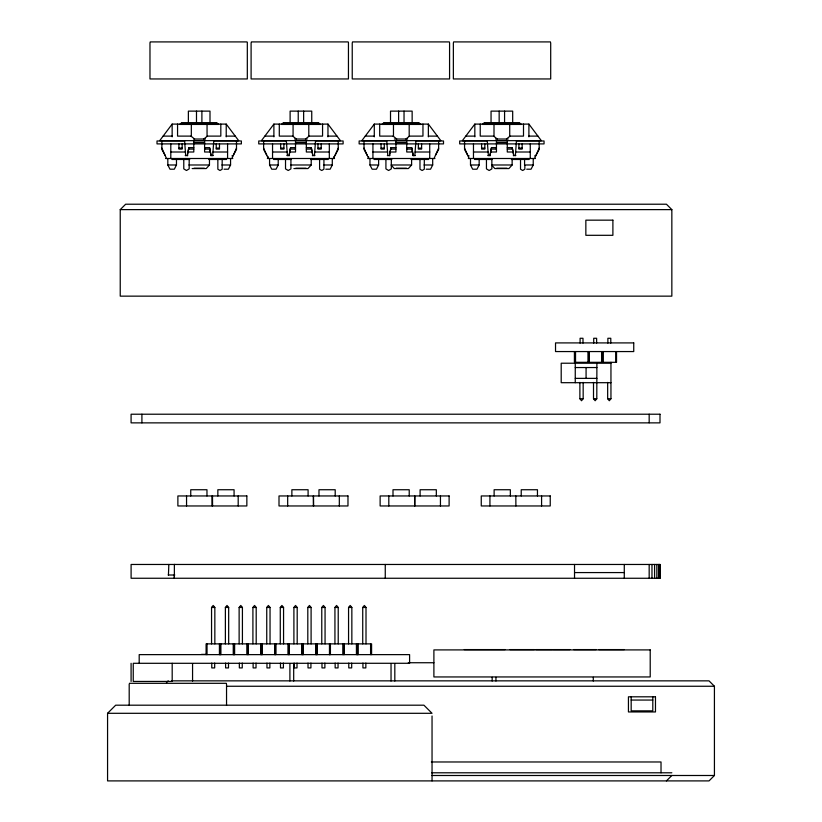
<?xml version="1.0" encoding="UTF-8"?>
<svg xmlns="http://www.w3.org/2000/svg" width="822" height="822" viewBox="0 0 822 822"><rect width="100%" height="100%" fill="white"/><g stroke="black" fill="none" stroke-linecap="round" stroke-linejoin="round"><path stroke-width="1.23" d="M149.974 42.723L149.974 78.953L247.319 78.953L247.319 42.723M174.367 575.01L174.367 578.256L174.367 564.467L175.024 564.467M192.564 681.037L192.564 663.549M251.1 42.723L251.1 78.953L348.446 78.953L348.446 42.723M289.899 681.037L289.899 663.549M293.69 681.037L293.69 663.549M352.237 42.723L352.237 78.953L449.572 78.953L449.572 42.723M391.036 681.037L391.036 663.549M394.817 681.037L394.817 663.549M453.364 42.723L453.364 78.953L550.699 78.953L550.699 42.723M492.162 681.037L492.162 677.297M495.943 681.037L495.943 677.297M593.289 681.037L593.289 677.297M659.994 578.267L659.994 564.467L131.099 564.467L131.099 578.256L659.994 578.267L659.994 564.467M212.713 155.574L213.792 140.654M314.456 155.574L315.535 140.654M414.843 155.574L415.932 140.654M515.384 155.574L516.463 140.654M188.824 147.652L187.293 155.574L188.824 147.652L193.787 147.652M290.567 147.652L289.036 155.574L290.567 147.652L295.519 147.652M390.953 147.652L389.433 155.574L390.953 147.652L395.916 147.652M491.494 147.652L489.963 155.574L491.494 147.652L496.457 147.652M231.907 158.502L236.5 148.114M338.243 148.114L333.65 158.502L333.681 156.766M434.047 158.502L438.64 148.114M534.588 158.502L539.181 148.114M176.473 159.581L176.473 164.986L174.315 169.209L169.99 169.209L167.822 164.986L167.822 158.502M230.561 158.502L230.561 164.986L228.393 169.209L224.067 169.209M278.216 159.581L278.216 164.986L276.058 169.209L271.733 169.209L269.565 164.986L269.565 158.502M332.293 158.502L332.293 164.986L330.136 169.209L325.81 169.209M378.613 159.581L378.613 164.986L376.455 169.209L372.13 169.209L369.962 164.986L369.962 158.502M432.691 158.502L432.691 164.986L430.533 169.209L426.207 169.209M479.154 159.581L479.154 164.986L476.986 169.209L472.66 169.209L470.503 164.986L470.503 158.502M533.231 158.502L533.231 164.986L531.063 169.209L526.738 169.209M233.345 155.255L236.5 149.409L236.5 140.654M335.088 155.255L338.243 149.409L338.243 140.654M435.485 155.255L438.64 149.409L438.64 140.654M536.016 155.255L539.181 149.409L539.181 140.654M172.147 124.101L159.715 140.654L238.668 140.654L226.225 124.101L172.147 124.101L172.147 136.832M273.89 124.101L261.458 140.654L340.411 140.654L327.968 124.101L273.89 124.101L273.89 136.832M374.287 124.101L361.855 140.654L440.808 140.654L428.365 124.101L374.287 124.101L374.287 136.832M474.828 124.101L462.385 140.654L541.338 140.654L528.906 124.101L474.828 124.101L474.828 136.832M207.38 136.113L203.794 139.031M309.113 136.113L305.537 139.031M409.51 136.113L405.934 139.031M510.051 136.113L506.465 139.031M211.552 643.873L211.552 607.458L213.196 605.454L214.84 607.458L214.84 643.873M225.382 643.873L225.382 607.458L227.026 605.454L228.67 607.458L228.67 643.873M239.13 643.873L239.13 607.458L240.774 605.454L242.418 607.458L242.418 643.873M252.909 643.873L252.909 607.458L254.553 605.454L256.197 607.458L256.197 643.873M266.749 643.873L266.749 607.458L268.393 605.454L270.037 607.458L270.037 643.873M280.281 643.873L280.281 607.458L281.925 605.454L283.559 607.458L283.559 643.873M293.906 643.873L293.906 607.458L295.55 605.454L297.194 607.458L297.194 643.873M307.808 643.873L307.808 607.458L309.452 605.454L311.096 607.458L311.096 643.873M321.772 643.873L321.772 607.458L323.416 605.454L325.06 607.458L325.06 643.873M334.934 643.873L334.934 607.458L336.578 605.454L338.222 607.458L338.222 643.873M348.559 643.873L348.559 607.458L350.203 605.454L351.847 607.458L351.847 643.873M362.728 643.873L362.728 607.458L364.372 605.454L366.006 607.458L366.006 643.873M583.168 382.405L583.168 398.732L581.524 400.735L579.88 398.732L579.88 382.405M596.895 363.221L596.793 398.732L595.149 400.735L593.505 398.732L593.505 382.405M610.952 362.317L610.952 398.732L609.308 400.735L607.663 398.732L607.663 382.405M209.466 158.502L209.466 164.986L206.219 168.561L192.163 168.561M311.209 158.502L311.209 164.986L307.962 168.561L293.906 168.561M411.606 164.986L408.359 168.561L394.293 168.561L391.056 164.986L411.606 164.986L411.606 158.502M512.137 164.986L508.9 168.561L494.834 168.561L491.587 164.986L512.137 164.986L512.137 158.502M120.238 209.62L125.643 204.216L666.437 204.216L671.841 209.62L671.841 296.146L120.238 296.146L120.238 209.62L671.841 209.62M107.569 713.301L115.676 705.194L423.926 705.194L432.043 713.301L107.569 713.301L107.569 780.9L709.026 780.9L714.431 775.495L714.421 686.257L709.016 680.852L171.582 680.852M166.424 682.661L168.222 680.852M666.437 780.9L671.841 775.495M181.343 123.454L179.72 124.43L218.662 124.43L217.039 123.454L181.343 123.454L181.343 122.807L217.039 122.807L217.039 123.454M283.087 123.454L281.463 124.43L320.395 124.43L318.782 123.454L283.087 123.454L283.087 122.807L318.782 122.807L318.782 123.454M383.484 123.454L381.86 124.43L420.792 124.43L419.169 123.454L383.484 123.454L383.484 122.807L419.169 122.807L419.169 123.454M484.024 123.454L482.401 124.43L521.333 124.43L519.71 123.454L484.024 123.454L484.024 122.807L519.71 122.807L519.71 123.454M150.19 41.912L247.103 41.912M251.327 41.912L348.23 41.912M352.453 41.912L449.357 41.912M453.58 41.912L550.483 41.912M163.126 136.113L172.147 136.113M226.225 136.113L235.256 136.113M264.869 136.113L273.89 136.113M327.968 136.113L336.999 136.113M365.266 136.113L374.287 136.113M428.365 136.113L437.386 136.113M465.807 136.113L474.828 136.113M528.906 136.113L537.927 136.113M193.519 139.031L205.479 139.031M294.646 139.031L307.223 139.031M394.396 139.031L407.62 139.031M495.574 139.031L508.15 139.031M184.611 140.973L157.012 140.973L157.012 143.901L241.37 143.901L241.37 140.973L213.771 140.973M286.354 140.973L258.745 140.973L258.745 143.901L343.113 143.901L343.113 140.973L315.514 140.973M386.751 140.973L359.142 140.973L359.142 143.901L443.51 143.901L443.51 140.973L415.901 140.973M487.292 140.973L459.683 140.973L459.683 143.901L544.051 143.901L544.051 140.973L516.442 140.973M193.787 142.596L204.596 142.596M295.519 142.596L306.339 142.596M395.916 142.596L406.736 142.596M496.457 142.596L507.277 142.596M204.596 147.652L209.559 147.652L211.09 155.574L209.559 147.652M306.339 147.652L311.302 147.652L312.833 155.574L311.302 147.652M406.736 147.652L411.699 147.652L413.23 155.574L411.699 147.652M507.277 147.652L512.24 147.652L513.76 155.574L512.24 147.652M178.908 148.114L182.155 148.114M216.227 148.114L219.474 148.114M280.651 148.114L283.898 148.114M317.97 148.114L321.207 148.114M381.048 148.114L384.295 148.114M418.367 148.114L421.604 148.114M481.589 148.114L484.826 148.114M518.898 148.114L522.145 148.114M188.546 149.09L193.787 149.09M204.596 149.09L209.826 149.09M290.289 149.09L295.519 149.09M306.339 149.09L311.569 149.09M390.686 149.09L395.916 149.09M406.736 149.09L411.966 149.09M491.227 149.09L496.457 149.09M507.277 149.09L512.507 149.09M170.801 152.008L185.412 152.008M188.002 152.008L193.787 152.008L193.787 140.654L204.596 140.665L204.596 152.008L210.37 152.008M212.97 152.008L227.581 152.008M272.544 152.008L287.155 152.008M289.745 152.008L295.519 152.008L295.519 140.654L306.339 140.665L306.339 152.008L312.113 152.008M314.713 152.008L329.324 152.008M372.931 152.008L387.552 152.008M390.142 152.008L395.916 152.008L395.916 140.654L406.736 140.665L406.736 152.008L412.51 152.008M415.11 152.008L429.721 152.008M473.472 152.008L488.083 152.008M490.683 152.008L496.457 152.008L496.457 140.654L507.277 140.665L507.277 152.008L513.051 152.008M515.641 152.008L530.262 152.008M185.207 155.574L187.755 155.574M210.627 155.574L213.165 155.574M286.95 155.574L289.498 155.574M312.37 155.574L314.908 155.574M387.347 155.574L389.885 155.574M412.767 155.574L415.305 155.574M487.888 155.574L490.426 155.574M513.308 155.574L515.846 155.574M231.907 155.903L232.801 155.903M468.283 155.903L469.177 155.903M534.588 155.903L535.471 155.903M165.612 158.502L232.801 158.502M267.356 158.502L334.544 158.502M367.753 158.502L434.941 158.502M468.283 158.502L535.471 158.502M171.88 159.468L189.728 159.468M208.819 159.468L226.502 159.468M273.623 159.468L291.471 159.468M310.562 159.468L328.245 159.468M374.02 159.468L391.868 159.468M410.959 159.468L428.642 159.468M474.551 159.468L492.399 159.468M511.325 159.468L529.173 159.468M167.822 164.986L176.473 164.986M188.916 164.986L209.466 164.986M221.899 164.986L230.561 164.986M269.565 164.986L278.216 164.986M290.659 164.986L311.209 164.986M323.642 164.986L332.293 164.986M369.962 164.986L378.613 164.986M424.039 164.986L432.691 164.986M470.503 164.986L479.154 164.986M533.231 164.986L524.58 164.986L524.58 159.581M194.054 168.233L204.329 168.233M295.797 168.233L306.072 168.233M396.194 168.233L406.469 168.233M496.724 168.233L506.999 168.233M610.952 363.221L561.2 363.221L561.2 382.692L610.952 382.692M575.256 367.547L596.895 367.547M575.256 378.367L596.895 378.367M579.88 398.732L583.168 398.732M593.505 398.732L596.793 398.732M607.663 398.732L610.952 398.732M574.527 572.574L624.278 572.574M168.438 575.01L168.839 564.467M168.191 575.01L174.778 575.01M211.552 607.458L214.84 607.458M225.382 607.458L228.67 607.458M239.13 607.458L242.418 607.458M252.909 607.458L256.197 607.458M266.749 607.458L270.037 607.458M280.281 607.458L283.559 607.458M293.906 607.458L297.194 607.458M307.808 607.458L311.096 607.458M321.772 607.458L325.06 607.458M334.934 607.458L338.222 607.458M348.559 607.458L351.847 607.458M362.728 607.458L366.006 607.458M464.296 649.586L489.768 649.586M490.179 649.586L505.14 649.586M509.948 649.586L534.341 649.586M535.903 649.586L552.61 649.586M553.216 649.586L569.934 649.586M573.694 649.586L596.166 649.586M598.796 649.586L624.33 649.586M201.441 654.394L206.805 654.394M408.308 662.738L433.893 662.738M129.414 683.308L226.327 683.308M226.81 686.257L714.421 686.257M631.173 700.056L652.802 700.056M431.345 761.973L661.022 761.973L661.022 772.793M431.714 772.793L671.841 772.793M431.982 775.495L714.431 775.495M497.259 139.031L493.683 136.113M396.718 139.031L393.142 136.113M296.331 139.031L292.745 136.113M194.588 139.031L191.002 136.113M467.708 155.255L464.553 149.409L464.553 140.654M367.177 155.255L364.012 149.409L364.012 140.654M266.78 155.255L263.615 149.409L263.615 140.654M165.037 155.255L161.872 149.409L161.872 140.654M464.553 148.114L469.146 158.502M364.012 148.114L368.605 158.502L368.605 156.766M263.615 148.114L268.219 158.502L268.219 156.766M161.872 148.114L166.476 158.502M487.261 140.654L488.35 155.574M386.73 140.654L387.809 155.574M286.333 140.654L287.412 155.574M184.59 140.654L185.669 155.574M659.624 564.467L659.624 578.256M658.545 564.467L658.545 578.256M656.829 564.467L656.829 578.256M654.589 564.467L654.589 578.256M652.802 696.809L652.802 710.866L631.173 710.866L631.173 696.809M651.98 564.467L651.98 578.256M649.174 414.216L649.174 422.765M649.174 564.467L649.174 578.256M624.278 564.467L624.278 578.256M616.531 351.559L616.531 362.317L574.414 362.317L574.414 351.559M615.76 351.559L615.76 362.317M610.787 343.103L610.787 338.274L607.879 338.274L607.879 343.103M603.317 351.559L603.317 362.317M602.372 351.559L602.372 362.317M602.207 351.559L602.207 362.317M601.601 351.559L601.601 362.317M596.628 343.103L596.628 338.274L593.72 338.274L593.72 343.103M589.158 351.559L589.158 362.317M588.747 351.559L588.747 362.317M587.977 351.559L587.977 362.317M586.076 367.547L586.076 378.367M582.993 343.103L582.993 338.274L580.096 338.274L580.096 343.103M575.534 351.559L575.534 362.317M575.256 363.221L575.256 382.692M574.527 564.467L574.527 578.256M541.585 495.954L541.585 505.962M537.454 495.954L537.454 489.737L521.23 489.737L521.23 495.954M530.262 143.901L530.262 158.502M528.906 124.101L528.906 136.832M524.847 165.417L524.847 169.209L522.689 170.503L520.521 169.209L520.521 159.108M523.501 124.101L523.501 136.113L509.722 136.113L509.722 124.101M522.145 143.901L522.145 149.09L518.898 149.09L518.898 143.901M515.826 495.954L515.897 505.962M515.651 158.502L515.651 159.468M512.681 122.807L512.681 111.124L491.053 111.124L491.053 122.807M510.349 495.954L510.349 489.737L494.125 489.737L494.125 495.954M504.574 111.124L504.574 122.807M499.16 111.124L499.16 122.807M494.001 124.101L494.001 136.113L480.233 136.113L480.233 124.101M491.864 158.934L491.864 168.88L489.162 170.503L486.449 168.88L486.449 158.934M489.933 495.954L489.933 505.962M488.073 158.502L488.073 159.468M484.826 143.901L484.826 149.09L481.589 149.09L481.589 143.901M473.472 143.901L473.472 158.502M440.448 495.954L440.448 505.962M436.328 495.954L436.328 489.737L420.104 489.737L420.104 495.954M432.043 716.003L432.043 780.9M429.721 143.901L429.721 158.502M428.365 124.101L428.365 136.832M424.306 160.372L424.306 169.209L422.148 170.503L419.98 169.209L419.98 159.108M422.96 124.101L422.96 136.113L409.192 136.113L409.192 124.101M421.604 143.901L421.604 149.09L418.367 149.09L418.367 143.901M415.12 158.502L415.12 159.468M412.141 122.807L412.141 111.124L390.512 111.124L390.512 122.807M409.222 495.954L409.222 489.737L392.998 489.737L392.998 495.954M404.034 111.124L404.034 122.807M398.619 111.124L398.619 122.807M393.471 124.101L393.471 136.113L379.692 136.113L379.692 124.101M391.323 158.934L391.323 168.88L388.621 170.503L385.919 168.88L385.919 158.934M388.806 495.954L388.806 505.962M387.542 158.502L387.542 159.468M385.261 564.467L385.261 578.256M384.295 143.901L384.295 149.09L381.048 149.09L381.048 143.901M372.931 143.901L372.931 158.502M371.585 654.631L371.585 643.873L206.096 643.873L206.096 654.631M370.588 643.873L370.588 654.631M365.841 663.087L365.841 667.916L362.934 667.916L362.934 663.087M358.207 643.873L358.207 654.631M357.426 643.873L357.426 654.631M357.262 643.873L357.262 654.631M356.429 643.873L356.429 654.631M351.682 663.087L351.682 667.916L348.775 667.916L348.775 663.087M344.048 643.873L344.048 654.631M343.802 643.873L343.802 654.631M342.805 643.873L342.805 654.631M339.322 495.954L339.322 505.962M338.048 663.087L338.048 667.916L335.15 667.916L335.15 663.087M335.201 495.954L335.201 489.737L318.977 489.737L318.977 495.954M330.423 643.873L330.423 654.631M329.643 643.873L329.643 654.631M329.468 643.873L329.468 654.631M329.324 143.901L329.324 158.502M327.968 124.101L327.968 136.832M324.885 663.087L324.885 667.916L321.988 667.916L321.988 663.087M323.919 160.372L323.919 169.209L321.751 170.503L319.594 169.209L319.594 159.108M322.563 124.101L322.563 136.113L308.795 136.113L308.795 124.101M321.207 143.901L321.207 149.09L317.97 149.09L317.97 143.901M317.261 643.873L317.261 654.631M316.665 643.873L316.665 654.631M316.306 643.873L316.306 654.631M315.669 643.873L315.669 654.631M314.723 158.502L314.723 159.468M313.501 495.954L313.634 505.962M313.367 495.954L313.367 505.962M311.743 122.807L311.743 111.124L290.115 111.124L290.115 122.807M310.922 663.087L310.922 667.916L308.014 667.916L308.014 663.087M308.096 495.954L308.096 489.737L291.872 489.737L291.872 495.954M303.637 111.124L303.637 122.807M303.287 643.873L303.287 654.631M302.773 643.873L302.773 654.631M302.342 643.873L302.342 654.631M301.777 643.873L301.777 654.631M298.232 111.124L298.232 122.807M297.019 663.087L297.019 667.916L294.122 667.916L294.122 663.087M293.074 124.101L293.074 136.113L279.295 136.113L279.295 124.101M290.926 158.934L290.926 168.88L288.224 170.503L285.522 168.88L285.522 158.934M289.385 643.873L289.385 654.631M288.44 643.873L288.44 654.631M288.142 643.873L288.142 654.631M287.679 495.954L287.679 505.962M287.145 158.502L287.145 159.468M283.898 143.901L283.898 149.09L280.651 149.09L280.651 143.901M283.395 663.087L283.395 667.916L280.487 667.916L280.487 663.087M275.76 643.873L275.76 654.631M275.617 643.873L275.617 654.631M274.62 643.873L274.62 654.631M272.544 143.901L272.544 158.502M269.863 663.087L269.863 667.916L266.965 667.916L266.965 663.087M262.239 643.873L262.239 654.631M261.776 643.873L261.776 654.631M261.283 643.873L261.283 654.631M260.78 643.873L260.78 654.631M256.022 663.087L256.022 667.916L253.125 667.916L253.125 663.087M248.398 643.873L248.398 654.631M247.443 643.873L247.443 654.631M247.001 643.873L247.001 654.631M242.254 663.087L242.254 667.916L239.346 667.916L239.346 663.087M238.195 495.954L238.195 505.962M234.619 643.873L234.619 654.631M234.249 643.873L234.249 654.631M234.075 495.954L234.075 489.737L217.851 489.737L217.851 495.954M233.664 643.873L233.664 654.631M233.253 643.873L233.253 654.631M228.495 663.087L228.495 667.916L225.598 667.916L225.598 663.087M227.581 143.901L227.581 158.502M226.543 684.11L226.543 705.358M226.225 124.101L226.225 136.832M222.176 160.372L222.176 169.209L220.008 170.503L217.851 169.209L217.851 159.108M220.871 643.873L220.871 654.631M220.82 124.101L220.82 136.113L207.052 136.113L207.052 124.101M220.419 643.873L220.419 654.631M219.916 643.873L219.916 654.631M219.474 143.901L219.474 149.09L216.227 149.09L216.227 143.901M219.423 643.873L219.423 654.631M214.676 663.087L214.676 667.916L211.768 667.916L211.768 663.087M212.98 158.502L212.98 159.468M212.508 495.954L212.508 505.962M212.374 495.954L212.446 505.962M212.24 495.954L212.24 505.962M210 122.807L210 111.124L188.372 111.124L188.372 122.807M207.041 643.873L207.041 654.631M206.969 495.954L206.969 489.737L190.745 489.737L190.745 495.954M201.893 111.124L201.893 122.807M196.489 111.124L196.489 122.807M191.331 124.101L191.331 136.113L177.562 136.113L177.562 124.101M189.183 158.934L189.183 168.88L186.481 170.503L183.779 168.88L183.779 158.934M186.553 495.954L186.553 505.962M185.402 158.502L185.402 159.468M182.155 143.901L182.155 149.09L178.908 149.09L178.908 143.901M172.188 663.303L172.188 681.428L133.246 681.448L133.246 663.303L409.592 663.282L409.592 654.631L139.195 654.631L139.195 663.282M170.801 143.901L170.801 158.502M141.908 414.216L141.908 422.868M131.088 663.303L131.088 681.428M129.198 684.11L129.198 705.358M612.893 220.162L585.85 220.162L585.85 235.308L612.893 235.308L612.893 220.162M633.741 342.908L555.528 342.908L555.528 351.559L633.741 351.559L633.741 342.908M659.994 414.216L131.088 414.216L131.088 422.868L659.994 422.868L659.994 414.216M246.847 495.954L177.881 495.954L177.881 505.962L246.847 505.962L246.847 495.954M347.973 495.954L279.007 495.954L279.007 505.962L347.973 505.962L347.973 495.954M449.11 495.954L380.134 495.954L380.134 505.962L449.11 505.962L449.11 495.954M550.237 495.954L481.26 495.954L481.26 505.962L550.237 505.962L550.237 495.954M650.212 649.904L433.893 649.904L433.893 676.948L650.212 676.948L650.212 649.904M655.473 696.809L628.44 696.809L628.44 711.944L655.473 711.944L655.473 696.809M414.761 505.962L414.761 495.954L414.699 505.962"/></g></svg>
